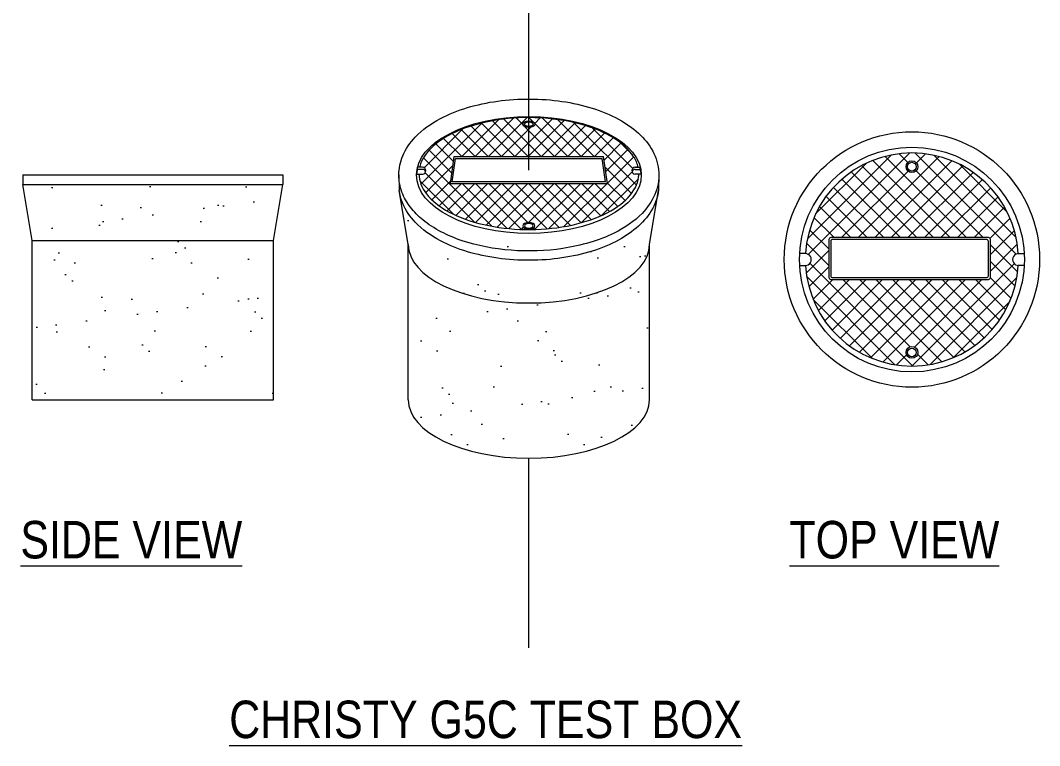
# Model space of a CAD drawing. Header units: inches. Extents: x 0 to 4744, y 0 to 4696.
# Drawn here: x 3459.5 to 3513.9, y 2478.5 to 2517.2 of the extents above; entities that cross this region are included whole.
import ezdxf

# ---------------------------------------------------------------- set-up
doc = ezdxf.new("R2010")
doc.units = ezdxf.units.IN
doc.header["$LTSCALE"] = 0.2
doc.header["$MEASUREMENT"] = 0
doc.linetypes.add('CENTER2', pattern=[1.125, 0.75, -0.125, 0.125, -0.125])
for name, color, linetype, lineweight in [('G-ANNO', 122, 'Continuous', 20), ('G-DIMS-JOG', 6, 'Continuous', 20), ('O-CONC', 253, 'Continuous', 15), ('O-MISC', 7, 'Continuous', 15)]:
    doc.layers.add(name, color=color, linetype=linetype, lineweight=lineweight)
doc.styles.get("Standard").update_dxf_attribs({"font": 'ARIALN.TTF'})

msp = doc.modelspace()

# ---------------------------------------------------------------- hatches: boundary and pattern name
at = {"layer": 'O-CONC'}
h = msp.add_hatch(dxfattribs=at)
h.set_pattern_fill('AR-SAND', color=256, scale=2)
h.set_pattern_definition([(37.5, (1423.4533, 2165.3375), (-0.1259867, 3.8536475), [0, -3.04, 0, -3.4, 0, -3.25]), (7.5, (1423.4533, 2165.3375), (3.539553, 5.644292), [0, -1.64, 0, -2.74, 0, -1.05]), (327.5, (1420.9933, 2165.3375), (6.2282837, 0.011318), [0, -1, 0, -3.6, 0, -4.7]), (317.5, (1420.993, 2165.3375), (6.012253, 1.755351), [0, -0.5, 0, -2.36, 0, -2.7])])
h.paths.add_polyline_path([(3473.48294, 2508.45012), (3459.60722, 2508.45012), (3460.10722, 2504.17892), (3472.98294, 2504.17892)])
h.paths.add_polyline_path([(3472.98294, 2504.17892), (3460.10722, 2504.17892), (3460.10722, 2496.95012), (3472.98294, 2496.95012)])
h = msp.add_hatch(dxfattribs=at)
h.set_pattern_fill('AR-SAND', color=256, scale=2)
h.set_pattern_definition([(37.5, (1377.9727, 2110.42), (-0.1259867, 3.8536475), [0, -3.04, 0, -3.4, 0, -3.25]), (7.5, (1377.9727, 2110.42), (3.539553, 5.644292), [0, -1.64, 0, -2.74, 0, -1.05]), (327.5, (1375.5127, 2110.42), (6.2282837, 0.011318), [0, -1, 0, -3.6, 0, -4.7]), (317.5, (1375.5127, 2110.42), (6.012253, 1.755351), [0, -0.5, 0, -2.36, 0, -2.7])])
edge = h.paths.add_edge_path()
edge.add_ellipse((3486.60854, 2505.23771), major_axis=(-6.43786, 0), ratio=0.48431801, start_angle=0, end_angle=180, ccw=False)
edge.add_line((3480.17068, 2504.87307), (3480.17068, 2496.95012))
edge.add_ellipse((3486.60854, 2496.95012), major_axis=(-6.43786, 0), ratio=0.48431801, start_angle=0, end_angle=180)
edge.add_line((3493.0464, 2496.95012), (3493.0464, 2505.23771))
edge = h.paths.add_edge_path()
edge.add_ellipse((3486.60854, 2505.23771), major_axis=(-6.43786, 0), ratio=0.48431801, start_angle=0, end_angle=180)
edge.add_line((3493.0464, 2505.23771), (3493.49139, 2507.92548))
edge.add_spline(control_points=[(3493.49139, 2507.92548), (3493.43656, 2507.66337), (3493.34215, 2507.40952), (3493.02567, 2506.8185), (3492.766, 2506.50092), (3492.15003, 2505.93757), (3491.79291, 2505.6907), (3490.5371, 2505.00685), (3489.49135, 2504.68669), (3487.25451, 2504.35887), (3486.06602, 2504.35404), (3483.82114, 2504.66315), (3482.76747, 2504.97445), (3481.37532, 2505.70887), (3480.91758, 2506.03675), (3480.26331, 2506.72536), (3480.03073, 2507.06356), (3479.81128, 2507.59326), (3479.76065, 2507.7562), (3479.72586, 2507.92245)], knot_values=[3.24940125, 3.24940125, 3.24940125, 3.24940125, 3.41299825, 3.41299825, 3.6583017, 3.6583017, 3.90360515, 3.90360515, 4.43750791, 4.43750791, 4.97141067, 4.97141067, 5.50531342, 5.50531342, 5.82455232, 5.82455232, 6.0711337, 6.0711337, 6.17478649, 6.17478649, 6.17478649, 6.17478649], degree=3, periodic=0)
edge.add_line((3479.76597, 2507.68039), (3480.17068, 2505.23771))
at = {"layer": 'O-MISC'}
h = msp.add_hatch(dxfattribs=at)
h.set_pattern_fill('ANSI37', color=256, scale=4)
h.set_pattern_definition([(45, (1377.9727, 2110.42006), (-0.35355339, 0.35355339), []), (135, (1377.9727, 2110.42006), (-0.35355339, -0.35355339), [])])
h.paths.add_polyline_path([(3490.7994, 2508.48423), (3482.41777, 2508.48423), (3482.62185, 2509.93863), (3490.59532, 2509.93863)], flags=16)
h.paths.add_polyline_path([(3490.6994, 2508.58423), (3482.51777, 2508.58423), (3482.69379, 2509.83863), (3490.52338, 2509.83863)], flags=0)
edge = h.paths.add_edge_path(flags=16)
edge.add_ellipse((3486.60858, 2506.23667), major_axis=(0.32415, 0), ratio=0.51966198, start_angle=0, end_angle=360, ccw=False)
edge = h.paths.add_edge_path(flags=0)
edge.add_ellipse((3486.60858, 2506.23667), major_axis=(0.22871, 0), ratio=0.51966198, start_angle=0, end_angle=360, ccw=False)
edge = h.paths.add_edge_path(flags=16)
edge.add_ellipse((3486.60858, 2511.66362), major_axis=(0.32415, 0), ratio=0.51966198, start_angle=0, end_angle=360)
edge = h.paths.add_edge_path()
edge.add_line((3492.43994, 2509.36206), (3492.43239, 2509.39393))
edge.add_line((3492.43239, 2509.39393), (3492.42325, 2509.42894))
edge.add_line((3492.42325, 2509.42894), (3492.41327, 2509.46391))
edge.add_line((3492.41327, 2509.46391), (3492.40247, 2509.49885))
edge.add_line((3492.40247, 2509.49885), (3492.39082, 2509.53375))
edge.add_line((3492.39082, 2509.53375), (3492.37834, 2509.5686))
edge.add_line((3492.37834, 2509.5686), (3492.36503, 2509.60342))
edge.add_line((3492.36503, 2509.60342), (3492.35087, 2509.63819))
edge.add_line((3492.35087, 2509.63819), (3492.33588, 2509.67291))
edge.add_line((3492.33588, 2509.67291), (3492.32006, 2509.70758))
edge.add_line((3492.32006, 2509.70758), (3492.30339, 2509.74219))
edge.add_line((3492.30339, 2509.74219), (3492.28588, 2509.77674))
edge.add_line((3492.28588, 2509.77674), (3492.26754, 2509.81124))
edge.add_line((3492.26754, 2509.81124), (3492.24836, 2509.84566))
edge.add_line((3492.24836, 2509.84566), (3492.22833, 2509.88003))
edge.add_line((3492.22833, 2509.88003), (3492.20747, 2509.91432))
edge.add_line((3492.20747, 2509.91432), (3492.18576, 2509.94853))
edge.add_line((3492.18576, 2509.94853), (3492.1632, 2509.98265))
edge.add_line((3492.1632, 2509.98265), (3492.1398, 2510.01667))
edge.add_line((3492.1398, 2510.01667), (3492.11555, 2510.05059))
edge.add_line((3492.11555, 2510.05059), (3492.09047, 2510.08439))
edge.add_line((3492.09047, 2510.08439), (3492.06455, 2510.11807))
edge.add_line((3492.06455, 2510.11807), (3492.0378, 2510.15163))
edge.add_line((3492.0378, 2510.15163), (3492.01023, 2510.18506))
edge.add_line((3492.01023, 2510.18506), (3491.98184, 2510.21836))
edge.add_line((3491.98184, 2510.21836), (3491.95264, 2510.25151))
edge.add_line((3491.95264, 2510.25151), (3491.92263, 2510.28451))
edge.add_line((3491.92263, 2510.28451), (3491.8918, 2510.31736))
edge.add_line((3491.8918, 2510.31736), (3491.86018, 2510.35005))
edge.add_line((3491.86018, 2510.35005), (3491.82776, 2510.38257))
edge.add_line((3491.82776, 2510.38257), (3491.79455, 2510.41492))
edge.add_line((3491.79455, 2510.41492), (3491.76055, 2510.44709))
edge.add_line((3491.76055, 2510.44709), (3491.72577, 2510.47908))
edge.add_line((3491.72577, 2510.47908), (3491.69021, 2510.51087))
edge.add_line((3491.69021, 2510.51087), (3491.65387, 2510.54247))
edge.add_line((3491.65387, 2510.54247), (3491.61676, 2510.57386))
edge.add_line((3491.61676, 2510.57386), (3491.57889, 2510.60505))
edge.add_line((3491.57889, 2510.60505), (3491.54026, 2510.63602))
edge.add_line((3491.54026, 2510.63602), (3491.50087, 2510.66677))
edge.add_line((3491.50087, 2510.66677), (3491.46072, 2510.6973))
edge.add_line((3491.46072, 2510.6973), (3491.41983, 2510.72759))
edge.add_line((3491.41983, 2510.72759), (3491.3782, 2510.75764))
edge.add_line((3491.3782, 2510.75764), (3491.33583, 2510.78744))
edge.add_line((3491.33583, 2510.78744), (3491.29272, 2510.817))
edge.add_line((3491.29272, 2510.817), (3491.24889, 2510.8463))
edge.add_line((3491.24889, 2510.8463), (3491.20433, 2510.87533))
edge.add_line((3491.20433, 2510.87533), (3491.15905, 2510.9041))
edge.add_line((3491.15905, 2510.9041), (3491.11305, 2510.93259))
edge.add_line((3491.11305, 2510.93259), (3491.06635, 2510.96079))
edge.add_line((3491.06635, 2510.96079), (3491.01895, 2510.98871))
edge.add_line((3491.01895, 2510.98871), (3490.97086, 2511.01634))
edge.add_line((3490.97086, 2511.01634), (3490.9221, 2511.04367))
edge.add_line((3490.9221, 2511.04367), (3490.87267, 2511.0707))
edge.add_line((3490.87267, 2511.0707), (3490.82257, 2511.09743))
edge.add_line((3490.82257, 2511.09743), (3490.77183, 2511.12385))
edge.add_line((3490.77183, 2511.12385), (3490.72044, 2511.14996))
edge.add_line((3490.72044, 2511.14996), (3490.66842, 2511.17576))
edge.add_line((3490.66842, 2511.17576), (3490.61577, 2511.20123))
edge.add_line((3490.61577, 2511.20123), (3490.56251, 2511.22638))
edge.add_line((3490.56251, 2511.22638), (3490.50864, 2511.2512))
edge.add_line((3490.50864, 2511.2512), (3490.45417, 2511.27568))
edge.add_line((3490.45417, 2511.27568), (3490.3991, 2511.29984))
edge.add_line((3490.3991, 2511.29984), (3490.34346, 2511.32365))
edge.add_line((3490.34346, 2511.32365), (3490.28724, 2511.34711))
edge.add_line((3490.28724, 2511.34711), (3490.23045, 2511.37023))
edge.add_line((3490.23045, 2511.37023), (3490.17312, 2511.393))
edge.add_line((3490.17312, 2511.393), (3490.11523, 2511.4154))
edge.add_line((3490.11523, 2511.4154), (3490.0568, 2511.43745))
edge.add_line((3490.0568, 2511.43745), (3489.99785, 2511.45913))
edge.add_line((3489.99785, 2511.45913), (3489.93837, 2511.48045))
edge.add_line((3489.93837, 2511.48045), (3489.87838, 2511.50139))
edge.add_line((3489.87838, 2511.50139), (3489.81789, 2511.52195))
edge.add_line((3489.81789, 2511.52195), (3489.7569, 2511.54213))
edge.add_line((3489.7569, 2511.54213), (3489.69543, 2511.56193))
edge.add_line((3489.69543, 2511.56193), (3489.63347, 2511.58134))
edge.add_line((3489.63347, 2511.58134), (3489.57105, 2511.60035))
edge.add_line((3489.57105, 2511.60035), (3489.50817, 2511.61897))
edge.add_line((3489.50817, 2511.61897), (3489.44484, 2511.63718))
edge.add_line((3489.44484, 2511.63718), (3489.38106, 2511.65499))
edge.add_line((3489.38106, 2511.65499), (3489.31685, 2511.67239))
edge.add_line((3489.31685, 2511.67239), (3489.25222, 2511.68938))
edge.add_line((3489.25222, 2511.68938), (3489.18718, 2511.70595))
edge.add_line((3489.18718, 2511.70595), (3489.12175, 2511.72211))
edge.add_line((3489.12175, 2511.72211), (3489.05592, 2511.73786))
edge.add_line((3489.05592, 2511.73786), (3488.98971, 2511.75318))
edge.add_line((3488.98971, 2511.75318), (3488.92314, 2511.76808))
edge.add_line((3488.92314, 2511.76808), (3488.85622, 2511.78256))
edge.add_line((3488.85622, 2511.78256), (3488.78894, 2511.79662))
edge.add_line((3488.78894, 2511.79662), (3488.72133, 2511.81025))
edge.add_line((3488.72133, 2511.81025), (3488.6534, 2511.82345))
edge.add_line((3488.6534, 2511.82345), (3488.58515, 2511.83622))
edge.add_line((3488.58515, 2511.83622), (3488.51661, 2511.84856))
edge.add_line((3488.51661, 2511.84856), (3488.44776, 2511.86047))
edge.add_line((3488.44776, 2511.86047), (3488.37864, 2511.87194))
edge.add_line((3488.37864, 2511.87194), (3488.30925, 2511.88298))
edge.add_line((3488.30925, 2511.88298), (3488.23959, 2511.89357))
edge.add_line((3488.23959, 2511.89357), (3488.16969, 2511.90373))
edge.add_line((3488.16969, 2511.90373), (3488.09955, 2511.91345))
edge.add_line((3488.09955, 2511.91345), (3488.02917, 2511.92272))
edge.add_line((3488.02917, 2511.92272), (3487.95859, 2511.93155))
edge.add_line((3487.95859, 2511.93155), (3487.88779, 2511.93992))
edge.add_line((3487.88779, 2511.93992), (3487.8168, 2511.94785))
edge.add_line((3487.8168, 2511.94785), (3487.74562, 2511.95533))
edge.add_line((3487.74562, 2511.95533), (3487.67427, 2511.96236))
edge.add_line((3487.67427, 2511.96236), (3487.60275, 2511.96893))
edge.add_line((3487.60275, 2511.96893), (3487.53108, 2511.97505))
edge.add_line((3487.53108, 2511.97505), (3487.45927, 2511.98071))
edge.add_line((3487.45927, 2511.98071), (3487.38733, 2511.9859))
edge.add_line((3487.38733, 2511.9859), (3487.31526, 2511.99064))
edge.add_line((3487.31526, 2511.99064), (3487.24309, 2511.99491))
edge.add_line((3487.24309, 2511.99491), (3487.17081, 2511.99872))
edge.add_line((3487.17081, 2511.99872), (3487.09845, 2512.00206))
edge.add_line((3487.09845, 2512.00206), (3487.02601, 2512.00494))
edge.add_line((3487.02601, 2512.00494), (3486.95351, 2512.00735))
edge.add_line((3486.95351, 2512.00735), (3486.88096, 2512.0093))
edge.add_line((3486.88096, 2512.0093), (3486.80836, 2512.01079))
edge.add_line((3486.80836, 2512.01079), (3486.73573, 2512.01181))
edge.add_line((3486.73573, 2512.01181), (3486.66309, 2512.01237))
edge.add_line((3486.66309, 2512.01237), (3486.59044, 2512.01247))
edge.add_line((3486.59044, 2512.01247), (3486.51779, 2512.0121))
edge.add_line((3486.51779, 2512.0121), (3486.44515, 2512.01128))
edge.add_line((3486.44515, 2512.01128), (3486.37254, 2512.01))
edge.add_line((3486.37254, 2512.01), (3486.29996, 2512.00825))
edge.add_line((3486.29996, 2512.00825), (3486.22743, 2512.00605))
edge.add_line((3486.22743, 2512.00605), (3486.15496, 2512.00339))
edge.add_line((3486.15496, 2512.00339), (3486.08256, 2512.00027))
edge.add_line((3486.08256, 2512.00027), (3486.01024, 2511.99669))
edge.add_line((3486.01024, 2511.99669), (3485.93801, 2511.99265))
edge.add_line((3485.93801, 2511.99265), (3485.86589, 2511.98816))
edge.add_line((3485.86589, 2511.98816), (3485.79387, 2511.98322))
edge.add_line((3485.79387, 2511.98322), (3485.72199, 2511.97782))
edge.add_line((3485.72199, 2511.97782), (3485.65023, 2511.97196))
edge.add_line((3485.65023, 2511.97196), (3485.57863, 2511.96565))
edge.add_line((3485.57863, 2511.96565), (3485.50718, 2511.95889))
edge.add_line((3485.50718, 2511.95889), (3485.4359, 2511.95167))
edge.add_line((3485.4359, 2511.95167), (3485.36481, 2511.944))
edge.add_line((3485.36481, 2511.944), (3485.2939, 2511.93588))
edge.add_line((3485.2939, 2511.93588), (3485.22319, 2511.92731))
edge.add_line((3485.22319, 2511.92731), (3485.1527, 2511.91828))
edge.add_line((3485.1527, 2511.91828), (3485.08244, 2511.90881))
edge.add_line((3485.08244, 2511.90881), (3485.01241, 2511.89889))
edge.add_line((3485.01241, 2511.89889), (3484.94262, 2511.88852))
edge.add_line((3484.94262, 2511.88852), (3484.8731, 2511.8777))
edge.add_line((3484.8731, 2511.8777), (3484.80385, 2511.86643))
edge.add_line((3484.80385, 2511.86643), (3484.73488, 2511.85472))
edge.add_line((3484.73488, 2511.85472), (3484.66619, 2511.84258))
edge.add_line((3484.66619, 2511.84258), (3484.59781, 2511.82999))
edge.add_line((3484.59781, 2511.82999), (3484.52974, 2511.81697))
edge.add_line((3484.52974, 2511.81697), (3484.46199, 2511.80352))
edge.add_line((3484.46199, 2511.80352), (3484.39457, 2511.78965))
edge.add_line((3484.39457, 2511.78965), (3484.3275, 2511.77534))
edge.add_line((3484.3275, 2511.77534), (3484.26077, 2511.76062))
edge.add_line((3484.26077, 2511.76062), (3484.1944, 2511.74547))
edge.add_line((3484.1944, 2511.74547), (3484.1284, 2511.72991))
edge.add_line((3484.1284, 2511.72991), (3484.06279, 2511.71394))
edge.add_line((3484.06279, 2511.71394), (3483.99756, 2511.69755))
edge.add_line((3483.99756, 2511.69755), (3483.93273, 2511.68076))
edge.add_line((3483.93273, 2511.68076), (3483.86831, 2511.66356))
edge.add_line((3483.86831, 2511.66356), (3483.80432, 2511.64596))
edge.add_line((3483.80432, 2511.64596), (3483.74075, 2511.62796))
edge.add_line((3483.74075, 2511.62796), (3483.67762, 2511.60956))
edge.add_line((3483.67762, 2511.60956), (3483.61495, 2511.59077))
edge.add_line((3483.61495, 2511.59077), (3483.55273, 2511.57159))
edge.add_line((3483.55273, 2511.57159), (3483.49098, 2511.55202))
edge.add_line((3483.49098, 2511.55202), (3483.42971, 2511.53206))
edge.add_line((3483.42971, 2511.53206), (3483.36893, 2511.51172))
edge.add_line((3483.36893, 2511.51172), (3483.30866, 2511.49101))
edge.add_line((3483.30866, 2511.49101), (3483.24889, 2511.46991))
edge.add_line((3483.24889, 2511.46991), (3483.18964, 2511.44845))
edge.add_line((3483.18964, 2511.44845), (3483.13092, 2511.42661))
edge.add_line((3483.13092, 2511.42661), (3483.07273, 2511.4044))
edge.add_line((3483.07273, 2511.4044), (3483.0151, 2511.38183))
edge.add_line((3483.0151, 2511.38183), (3482.95803, 2511.3589))
edge.add_line((3482.95803, 2511.3589), (3482.90153, 2511.33561))
edge.add_line((3482.90153, 2511.33561), (3482.84561, 2511.31196))
edge.add_line((3482.84561, 2511.31196), (3482.79027, 2511.28796))
edge.add_line((3482.79027, 2511.28796), (3482.73553, 2511.26362))
edge.add_line((3482.73553, 2511.26362), (3482.6814, 2511.23894))
edge.add_line((3482.6814, 2511.23894), (3482.62787, 2511.21393))
edge.add_line((3482.62787, 2511.21393), (3482.57496, 2511.18859))
edge.add_line((3482.57496, 2511.18859), (3482.52268, 2511.16292))
edge.add_line((3482.52268, 2511.16292), (3482.47102, 2511.13693))
edge.add_line((3482.47102, 2511.13693), (3482.42001, 2511.11064))
edge.add_line((3482.42001, 2511.11064), (3482.36964, 2511.08403))
edge.add_line((3482.36964, 2511.08403), (3482.31992, 2511.05712))
edge.add_line((3482.31992, 2511.05712), (3482.27086, 2511.02991))
edge.add_line((3482.27086, 2511.02991), (3482.22246, 2511.00241))
edge.add_line((3482.22246, 2511.00241), (3482.17474, 2510.97462))
edge.add_line((3482.17474, 2510.97462), (3482.1277, 2510.94655))
edge.add_line((3482.1277, 2510.94655), (3482.08135, 2510.9182))
edge.add_line((3482.08135, 2510.9182), (3482.0357, 2510.88958))
edge.add_line((3482.0357, 2510.88958), (3481.99074, 2510.86069))
edge.add_line((3481.99074, 2510.86069), (3481.9465, 2510.83154))
edge.add_line((3481.9465, 2510.83154), (3481.90297, 2510.80213))
edge.add_line((3481.90297, 2510.80213), (3481.86016, 2510.77247))
edge.add_line((3481.86016, 2510.77247), (3481.81808, 2510.74257))
edge.add_line((3481.81808, 2510.74257), (3481.77674, 2510.71242))
edge.add_line((3481.77674, 2510.71242), (3481.73615, 2510.68204))
edge.add_line((3481.73615, 2510.68204), (3481.69631, 2510.65143))
edge.add_line((3481.69631, 2510.65143), (3481.65722, 2510.62059))
edge.add_line((3481.65722, 2510.62059), (3481.6189, 2510.58953))
edge.add_line((3481.6189, 2510.58953), (3481.58136, 2510.55825))
edge.add_line((3481.58136, 2510.55825), (3481.54459, 2510.52676))
edge.add_line((3481.54459, 2510.52676), (3481.50861, 2510.49507))
edge.add_line((3481.50861, 2510.49507), (3481.47343, 2510.46318))
edge.add_line((3481.47343, 2510.46318), (3481.43905, 2510.43111))
edge.add_line((3481.43905, 2510.43111), (3481.40548, 2510.39885))
edge.add_line((3481.40548, 2510.39885), (3481.37271, 2510.36642))
edge.add_line((3481.37271, 2510.36642), (3481.34076, 2510.33383))
edge.add_line((3481.34076, 2510.33383), (3481.30961, 2510.30107))
edge.add_line((3481.30961, 2510.30107), (3481.27928, 2510.26816))
edge.add_line((3481.27928, 2510.26816), (3481.24977, 2510.2351))
edge.add_line((3481.24977, 2510.2351), (3481.22106, 2510.20189))
edge.add_line((3481.22106, 2510.20189), (3481.19318, 2510.16855))
edge.add_line((3481.19318, 2510.16855), (3481.16611, 2510.13507))
edge.add_line((3481.16611, 2510.13507), (3481.13986, 2510.10146))
edge.add_line((3481.13986, 2510.10146), (3481.11444, 2510.06773))
edge.add_line((3481.11444, 2510.06773), (3481.08983, 2510.03388))
edge.add_line((3481.08983, 2510.03388), (3481.06606, 2509.99992))
edge.add_line((3481.06606, 2509.99992), (3481.0431, 2509.96586))
edge.add_line((3481.0431, 2509.96586), (3481.02097, 2509.9317))
edge.add_line((3481.02097, 2509.9317), (3480.99967, 2509.89744))
edge.add_line((3480.99967, 2509.89744), (3480.9792, 2509.86309))
edge.add_line((3480.9792, 2509.86309), (3480.95957, 2509.82866))
edge.add_line((3480.95957, 2509.82866), (3480.94076, 2509.79415))
edge.add_line((3480.94076, 2509.79415), (3480.92279, 2509.75957))
edge.add_line((3480.92279, 2509.75957), (3480.90565, 2509.72492))
edge.add_line((3480.90565, 2509.72492), (3480.88935, 2509.69021))
edge.add_line((3480.88935, 2509.69021), (3480.87389, 2509.65545))
edge.add_line((3480.87389, 2509.65545), (3480.85927, 2509.62063))
edge.add_line((3480.85927, 2509.62063), (3480.84548, 2509.58577))
edge.add_line((3480.84548, 2509.58577), (3480.83255, 2509.55087))
edge.add_line((3480.83255, 2509.55087), (3480.82045, 2509.51594))
edge.add_line((3480.82045, 2509.51594), (3480.8092, 2509.48098))
edge.add_line((3480.8092, 2509.48098), (3480.7988, 2509.446))
edge.add_line((3480.7988, 2509.446), (3480.78924, 2509.411))
edge.add_line((3480.78924, 2509.411), (3480.78053, 2509.37599))
edge.add_line((3480.78053, 2509.37599), (3480.77739, 2509.36206))
edge.add_line((3480.77739, 2509.36206), (3480.93192, 2509.36206))
edge.add_arc((3480.93192, 2509.18089), 0.18117, -90, 90, ccw=False)
edge.add_line((3480.93192, 2508.99972), (3480.73969, 2508.99972))
edge.add_line((3480.73969, 2508.99972), (3480.74075, 2508.95502))
edge.add_line((3480.74075, 2508.95502), (3480.74572, 2508.88488))
edge.add_line((3480.74572, 2508.88488), (3480.754, 2508.81474))
edge.add_line((3480.754, 2508.81474), (3480.76559, 2508.74464))
edge.add_line((3480.76559, 2508.74464), (3480.7805, 2508.6746))
edge.add_line((3480.7805, 2508.6746), (3480.79873, 2508.60466))
edge.add_line((3480.79873, 2508.60466), (3480.82029, 2508.53485))
edge.add_line((3480.82029, 2508.53485), (3480.84516, 2508.4652))
edge.add_line((3480.84516, 2508.4652), (3480.87336, 2508.39573))
edge.add_line((3480.87336, 2508.39573), (3480.90489, 2508.32649))
edge.add_line((3480.90489, 2508.32649), (3480.93975, 2508.25751))
edge.add_line((3480.93975, 2508.25751), (3480.97793, 2508.18881))
edge.add_line((3480.97793, 2508.18881), (3481.01945, 2508.12042))
edge.add_line((3481.01945, 2508.12042), (3481.06431, 2508.05238))
edge.add_line((3481.06431, 2508.05238), (3481.1125, 2507.98472))
edge.add_line((3481.1125, 2507.98472), (3481.16403, 2507.91747))
edge.add_line((3481.16403, 2507.91747), (3481.2189, 2507.85073))
edge.add_line((3481.2189, 2507.85073), (3481.27707, 2507.78454))
edge.add_line((3481.27707, 2507.78454), (3481.3385, 2507.71896))
edge.add_line((3481.3385, 2507.71896), (3481.40313, 2507.65403))
edge.add_line((3481.40313, 2507.65403), (3481.47094, 2507.5898))
edge.add_line((3481.47094, 2507.5898), (3481.54187, 2507.52632))
edge.add_line((3481.54187, 2507.52632), (3481.61588, 2507.46364))
edge.add_line((3481.61588, 2507.46364), (3481.69293, 2507.40179))
edge.add_line((3481.69293, 2507.40179), (3481.77298, 2507.34083))
edge.add_line((3481.77298, 2507.34083), (3481.85597, 2507.2808))
edge.add_line((3481.85597, 2507.2808), (3481.94187, 2507.22175))
edge.add_line((3481.94187, 2507.22175), (3482.03064, 2507.16372))
edge.add_line((3482.03064, 2507.16372), (3482.12223, 2507.10677))
edge.add_line((3482.12223, 2507.10677), (3482.21659, 2507.05094))
edge.add_line((3482.21659, 2507.05094), (3482.31369, 2506.99626))
edge.add_line((3482.31369, 2506.99626), (3482.41347, 2506.9428))
edge.add_line((3482.41347, 2506.9428), (3482.51586, 2506.89059))
edge.add_line((3482.51586, 2506.89059), (3482.62079, 2506.83967))
edge.add_line((3482.62079, 2506.83967), (3482.72817, 2506.79005))
edge.add_line((3482.72817, 2506.79005), (3482.83794, 2506.74177))
edge.add_line((3482.83794, 2506.74177), (3482.95003, 2506.69486))
edge.add_line((3482.95003, 2506.69486), (3483.06436, 2506.64935))
edge.add_line((3483.06436, 2506.64935), (3483.18086, 2506.60526))
edge.add_line((3483.18086, 2506.60526), (3483.29945, 2506.56263))
edge.add_line((3483.29945, 2506.56263), (3483.42007, 2506.52149))
edge.add_line((3483.42007, 2506.52149), (3483.54264, 2506.48186))
edge.add_line((3483.54264, 2506.48186), (3483.66708, 2506.44378))
edge.add_line((3483.66708, 2506.44378), (3483.79333, 2506.40726))
edge.add_line((3483.79333, 2506.40726), (3483.92131, 2506.37235))
edge.add_line((3483.92131, 2506.37235), (3484.05095, 2506.33907))
edge.add_line((3484.05095, 2506.33907), (3484.18217, 2506.30746))
edge.add_line((3484.18217, 2506.30746), (3484.31491, 2506.27753))
edge.add_line((3484.31491, 2506.27753), (3484.44905, 2506.2493))
edge.add_line((3484.44905, 2506.2493), (3484.58453, 2506.22279))
edge.add_line((3484.58453, 2506.22279), (3484.72125, 2506.198))
edge.add_line((3484.72125, 2506.198), (3484.85912, 2506.17495))
edge.add_line((3484.85912, 2506.17495), (3484.99806, 2506.15365))
edge.add_line((3484.99806, 2506.15365), (3485.13799, 2506.1341))
edge.add_line((3485.13799, 2506.1341), (3485.27881, 2506.11633))
edge.add_line((3485.27881, 2506.11633), (3485.42045, 2506.10033))
edge.add_line((3485.42045, 2506.10033), (3485.56281, 2506.08613))
edge.add_line((3485.56281, 2506.08613), (3485.7058, 2506.07372))
edge.add_line((3485.7058, 2506.07372), (3485.84935, 2506.06313))
edge.add_line((3485.84935, 2506.06313), (3485.99336, 2506.05437))
edge.add_line((3485.99336, 2506.05437), (3486.13775, 2506.04743))
edge.add_line((3486.13775, 2506.04743), (3486.28244, 2506.04234))
edge.add_line((3486.28244, 2506.04234), (3486.42733, 2506.03911))
edge.add_line((3486.42733, 2506.03911), (3486.57232, 2506.03774))
edge.add_line((3486.57232, 2506.03774), (3486.71734, 2506.03823))
edge.add_line((3486.71734, 2506.03823), (3486.86229, 2506.04057))
edge.add_line((3486.86229, 2506.04057), (3487.00708, 2506.04475))
edge.add_line((3487.00708, 2506.04475), (3487.15163, 2506.05076))
edge.add_line((3487.15163, 2506.05076), (3487.29585, 2506.0586))
edge.add_line((3487.29585, 2506.0586), (3487.43965, 2506.06826))
edge.add_line((3487.43965, 2506.06826), (3487.58294, 2506.07973))
edge.add_line((3487.58294, 2506.07973), (3487.72564, 2506.09301))
edge.add_line((3487.72564, 2506.09301), (3487.86766, 2506.10808))
edge.add_line((3487.86766, 2506.10808), (3488.00891, 2506.12494))
edge.add_line((3488.00891, 2506.12494), (3488.1493, 2506.14358))
edge.add_line((3488.1493, 2506.14358), (3488.28875, 2506.16399))
edge.add_line((3488.28875, 2506.16399), (3488.42717, 2506.18616))
edge.add_line((3488.42717, 2506.18616), (3488.56447, 2506.2101))
edge.add_line((3488.56447, 2506.2101), (3488.70056, 2506.23578))
edge.add_line((3488.70056, 2506.23578), (3488.83535, 2506.2632))
edge.add_line((3488.83535, 2506.2632), (3488.96877, 2506.29233))
edge.add_line((3488.96877, 2506.29233), (3489.10073, 2506.32314))
edge.add_line((3489.10073, 2506.32314), (3489.23116, 2506.3556))
edge.add_line((3489.23116, 2506.3556), (3489.35998, 2506.3897))
edge.add_line((3489.35998, 2506.3897), (3489.48712, 2506.4254))
edge.add_line((3489.48712, 2506.4254), (3489.6125, 2506.46268))
edge.add_line((3489.6125, 2506.46268), (3489.73605, 2506.50151))
edge.add_line((3489.73605, 2506.50151), (3489.85768, 2506.54187))
edge.add_line((3489.85768, 2506.54187), (3489.97733, 2506.58373))
edge.add_line((3489.97733, 2506.58373), (3490.09491, 2506.62706))
edge.add_line((3490.09491, 2506.62706), (3490.21035, 2506.67184))
edge.add_line((3490.21035, 2506.67184), (3490.32358, 2506.71805))
edge.add_line((3490.32358, 2506.71805), (3490.43451, 2506.76565))
edge.add_line((3490.43451, 2506.76565), (3490.54308, 2506.81462))
edge.add_line((3490.54308, 2506.81462), (3490.64919, 2506.86493))
edge.add_line((3490.64919, 2506.86493), (3490.75279, 2506.91655))
edge.add_line((3490.75279, 2506.91655), (3490.85381, 2506.96943))
edge.add_line((3490.85381, 2506.96943), (3490.9522, 2507.02353))
edge.add_line((3490.9522, 2507.02353), (3491.04793, 2507.0788))
edge.add_line((3491.04793, 2507.0788), (3491.14093, 2507.1352))
edge.add_line((3491.14093, 2507.1352), (3491.23115, 2507.19268))
edge.add_line((3491.23115, 2507.19268), (3491.31855, 2507.25121))
edge.add_line((3491.31855, 2507.25121), (3491.40307, 2507.31073))
edge.add_line((3491.40307, 2507.31073), (3491.48466, 2507.37121))
edge.add_line((3491.48466, 2507.37121), (3491.56328, 2507.43259))
edge.add_line((3491.56328, 2507.43259), (3491.63887, 2507.49485))
edge.add_line((3491.63887, 2507.49485), (3491.71138, 2507.55792))
edge.add_line((3491.71138, 2507.55792), (3491.78076, 2507.62177))
edge.add_line((3491.78076, 2507.62177), (3491.84697, 2507.68635))
edge.add_line((3491.84697, 2507.68635), (3491.90994, 2507.75163))
edge.add_line((3491.90994, 2507.75163), (3491.96964, 2507.81752))
edge.add_line((3491.96964, 2507.81752), (3492.02604, 2507.88396))
edge.add_line((3492.02604, 2507.88396), (3492.07915, 2507.95091))
edge.add_line((3492.07915, 2507.95091), (3492.12895, 2508.01833))
edge.add_line((3492.12895, 2508.01833), (3492.17544, 2508.08618))
edge.add_line((3492.17544, 2508.08618), (3492.21863, 2508.15442))
edge.add_line((3492.21863, 2508.15442), (3492.2585, 2508.22302))
edge.add_line((3492.2585, 2508.22302), (3492.29506, 2508.29193))
edge.add_line((3492.29506, 2508.29193), (3492.3283, 2508.36112))
edge.add_line((3492.3283, 2508.36112), (3492.35822, 2508.43055))
edge.add_line((3492.35822, 2508.43055), (3492.38481, 2508.50017))
edge.add_line((3492.38481, 2508.50017), (3492.40808, 2508.56996))
edge.add_line((3492.40808, 2508.56996), (3492.42801, 2508.63987))
edge.add_line((3492.42801, 2508.63987), (3492.4446, 2508.70986))
edge.add_line((3492.4446, 2508.70986), (3492.45786, 2508.7799))
edge.add_line((3492.45786, 2508.7799), (3492.46777, 2508.84995))
edge.add_line((3492.46777, 2508.84995), (3492.47437, 2508.92004))
edge.add_line((3492.47437, 2508.92004), (3492.47768, 2508.99018))
edge.add_line((3492.47768, 2508.99018), (3492.47769, 2508.99972))
edge.add_line((3492.47769, 2508.99972), (3492.28525, 2508.99972))
edge.add_arc((3492.28525, 2509.18089), 0.18117, 90, 270, ccw=False)
edge.add_line((3492.28525, 2509.36206), (3492.43994, 2509.36206))
h = msp.add_hatch(dxfattribs=at)
h.set_pattern_fill('ANSI37', color=256, scale=5)
h.set_pattern_definition([(45, (3327.64634, 2453.69983), (-0.4419417, 0.4419417), []), (135, (3327.64634, 2453.69983), (-0.4419417, -0.4419417), [])])
h.paths.add_polyline_path([(3512.72582, 2504.124, -0.97270276), (3512.72582, 2504.75301, 0.94613058), (3501.37249, 2504.75301, -0.97270276), (3501.37249, 2504.124, 0.94613058)])
h.paths.add_polyline_path([(3502.63517, 2503.35633), (3502.63517, 2505.62492), (3511.21681, 2505.62492), (3511.21681, 2503.35633)], flags=16)
h.paths.add_polyline_path([(3502.73517, 2503.45633), (3502.73517, 2505.52492), (3511.11681, 2505.52492), (3511.11681, 2503.45633)], flags=0)
h.paths.add_polyline_path([(3507.36378, 2499.48328, -1), (3506.73453, 2499.48328, -1)], flags=16)
h.paths.add_polyline_path([(3507.28109, 2499.48328, -1), (3506.81722, 2499.48328, -1)], flags=0)
h.paths.add_polyline_path([(3506.73453, 2509.39372, -1), (3507.36378, 2509.39372, -1)], flags=16)
h.paths.add_polyline_path([(3506.81722, 2509.39372, -1), (3507.28109, 2509.39372, -1)], flags=0)

# ---------------------------------------------------------------- linework, layer by layer
at = {"layer": 'G-DIMS-JOG', "linetype": 'CENTER2', "lineweight": 9, "ltscale": 100}
msp.add_line((3486.60854, 2509.21143), (3486.60948, 2558.52723), dxfattribs=at)
at = {"layer": 'G-DIMS-JOG', "linetype": 'CENTER2', "ltscale": 100}
msp.add_line((3486.60854, 2483.70716), (3486.60854, 2493.83214), dxfattribs=at)
at = {"layer": 'O-CONC'}
for p, q in [((3459.60722, 2508.95012), (3459.60722, 2508.45012)), ((3459.60722, 2508.95012), (3473.48294, 2508.95012)), ((3473.48294, 2508.95012), (3473.48294, 2508.45012)), ((3479.67068, 2508.95012), (3479.68922, 2508.144)), ((3493.5464, 2508.95012), (3493.52757, 2508.144)), ((3460.10722, 2505.45837), (3459.60722, 2508.45012)), ((3459.60722, 2508.45012), (3473.48294, 2508.45012)), ((3472.98294, 2505.45837), (3473.48294, 2508.45012)), ((3480.17068, 2505.23771), (3479.68942, 2508.14239)), ((3493.0464, 2505.23771), (3493.52757, 2508.144)), ((3460.10722, 2496.95012), (3460.10722, 2505.45837)), ((3460.10722, 2505.45837), (3472.98294, 2505.45837)), ((3472.98294, 2496.95012), (3472.98294, 2505.45837)), ((3480.17068, 2496.95012), (3480.17068, 2505.23771)), ((3493.0464, 2496.95012), (3493.0464, 2505.23771)), ((3460.10722, 2496.95012), (3472.98294, 2496.95012))]:
    msp.add_line(p, q, dxfattribs=at)
for centre in [(3486.60854, 2505.23771), (3486.60854, 2496.95012)]:
    msp.add_ellipse(centre, major_axis=(-6.43786, 0), ratio=0.48431801, start_param=0, end_param=3.14159265, dxfattribs=at)
for points, knots in [([(3479.67067, 2508.95015), (3479.67067, 2508.63986), (3479.72843, 2508.33042), (3479.94238, 2507.74948), (3480.09734, 2507.47791), (3480.47759, 2506.98056), (3480.70283, 2506.75407), (3481.52819, 2506.08088), (3482.24264, 2505.71537), (3483.84908, 2505.1743), (3484.74208, 2505.00092), (3486.57853, 2504.86), (3487.52086, 2504.8929), (3489.41549, 2505.17798), (3490.35506, 2505.45341), (3491.73467, 2506.1339), (3492.24321, 2506.48251), (3492.93421, 2507.19915), (3493.16881, 2507.53347), (3493.48529, 2508.2717), (3493.56347, 2508.6766), (3493.52308, 2509.48057), (3493.40564, 2509.87423), (3493.02593, 2510.58334), (3492.76625, 2510.90092), (3492.15028, 2511.46428), (3491.79317, 2511.71115), (3490.53736, 2512.395), (3489.4916, 2512.71515), (3487.25476, 2513.04297), (3486.06627, 2513.04781), (3483.8214, 2512.7387), (3482.76772, 2512.42739), (3481.37558, 2511.69297), (3480.91784, 2511.3651), (3480.26356, 2510.67649), (3480.03098, 2510.33829), (3479.74361, 2509.64464), (3479.67067, 2509.29811), (3479.67067, 2508.95015)], [0, 0, 0, 0, 0.18909073, 0.18909073, 0.37818146, 0.37818146, 0.5672722, 0.5672722, 0.99572869, 0.99572869, 1.42418518, 1.42418518, 1.85264167, 1.85264167, 2.33011741, 2.33011741, 2.67708789, 2.67708789, 2.92239134, 2.92239134, 3.16769479, 3.16769479, 3.41299825, 3.41299825, 3.6583017, 3.6583017, 3.90360515, 3.90360515, 4.43750791, 4.43750791, 4.97141067, 4.97141067, 5.50531342, 5.50531342, 5.82455232, 5.82455232, 6.0711337, 6.0711337, 6.28318531, 6.28318531, 6.28318531, 6.28318531]), ([(3493.52757, 2508.144), (3493.48617, 2507.80469), (3493.37706, 2507.47472), (3493.02567, 2506.8185), (3492.766, 2506.50092), (3492.15003, 2505.93757), (3491.79291, 2505.6907), (3490.5371, 2505.00685), (3489.49135, 2504.68669), (3487.25451, 2504.35887), (3486.06602, 2504.35404), (3483.82114, 2504.66315), (3482.76747, 2504.97445), (3481.37532, 2505.70887), (3480.91758, 2506.03675), (3480.26331, 2506.72536), (3480.03073, 2507.06356), (3479.78265, 2507.66236), (3479.7188, 2507.90104), (3479.68922, 2508.144)], [3.204291, 3.204291, 3.204291, 3.204291, 3.41299825, 3.41299825, 3.6583017, 3.6583017, 3.90360515, 3.90360515, 4.43750791, 4.43750791, 4.97141067, 4.97141067, 5.50531342, 5.50531342, 5.82455232, 5.82455232, 6.0711337, 6.0711337, 6.22047719, 6.22047719, 6.22047719, 6.22047719])]:
    msp.add_open_spline(points, degree=3, knots=knots, dxfattribs=at)
at = {"layer": 'O-MISC'}
for p, q in [((3482.41777, 2508.48423), (3482.62185, 2509.93863)), ((3482.51777, 2508.58423), (3482.69379, 2509.83863)), ((3490.6994, 2508.58423), (3490.52338, 2509.83863)), ((3490.7994, 2508.48423), (3490.59532, 2509.93863)), ((3480.66117, 2509.24824), (3480.66117, 2509.36206)), ((3492.556, 2509.24824), (3492.556, 2509.36206))]:
    msp.add_line(p, q, dxfattribs=at)
for points in [[(3482.62185, 2509.93863), (3490.59532, 2509.93863)], [(3482.69379, 2509.83863), (3490.52338, 2509.83863)], [(3480.93192, 2509.36206), (3480.66117, 2509.36206)], [(3480.93192, 2509.24824), (3480.66117, 2509.24824)], [(3492.28525, 2509.36206), (3492.556, 2509.36206)], [(3492.28525, 2509.24824), (3492.556, 2509.24824)], [(3480.60934, 2508.99972), (3480.93192, 2508.99972)], [(3490.6994, 2508.58423), (3482.51777, 2508.58423)], [(3492.60783, 2508.99972), (3492.28525, 2508.99972)], [(3490.7994, 2508.48423), (3482.41777, 2508.48423)], [(3501.37249, 2504.75301), (3501.0574, 2504.75301)], [(3512.72582, 2504.75301), (3513.04091, 2504.75301)], [(3501.0574, 2504.124), (3501.37249, 2504.124)], [(3513.04091, 2504.124), (3512.72582, 2504.124)]]:
    msp.add_lwpolyline(points, dxfattribs=at)
for points in [[(3502.73517, 2505.62492), (3511.11681, 2505.62492, -0.41421356), (3511.21681, 2505.52492), (3511.21681, 2503.45633, -0.41421356), (3511.11681, 2503.35633), (3502.73517, 2503.35633, -0.41421356), (3502.63517, 2503.45633), (3502.63517, 2505.52492, -0.41421356)], [(3502.83517, 2505.52492), (3511.01681, 2505.52492, -0.41421356), (3511.11681, 2505.42492), (3511.11681, 2503.55633, -0.41421356), (3511.01681, 2503.45633), (3502.83517, 2503.45633, -0.41421356), (3502.73517, 2503.55633), (3502.73517, 2505.42492, -0.41421356)]]:
    msp.add_lwpolyline(points, format="xyb", close=True, dxfattribs=at)
for centre, radius in [((3507.04916, 2504.4385), 6.81501), ((3507.04916, 2504.4385), 6), ((3507.04916, 2509.39372), 0.31462), ((3507.04916, 2509.39372), 0.23193), ((3507.04916, 2499.48039), 0.31462), ((3507.04916, 2499.48039), 0.23193)]:
    msp.add_circle(centre, radius, dxfattribs=at)
for centre, radius, start, end in [((3507.04916, 2504.4385), 5.68538, 3.171115, 176.828885), ((3480.93192, 2509.18089), 0.18117, 270, 90), ((3480.93192, 2509.06707), 0.18117, 18.307767, 90), ((3492.28525, 2509.18089), 0.18117, 90, 270), ((3492.28525, 2509.06707), 0.18117, 90, 161.692233), ((3501.36378, 2504.4385), 0.31462, 268.414442, 91.585558), ((3512.73453, 2504.4385), 0.31462, 88.414442, 271.585558), ((3507.04916, 2504.4385), 5.68538, 183.171115, 356.828885)]:
    msp.add_arc(centre, radius, start, end, dxfattribs=at)
for centre, major_axis in [((3486.60858, 2508.95015), (-6, 0)), ((3486.60858, 2511.66362), (0.32415, 0)), ((3486.60858, 2511.66362), (0.22871, 0))]:
    msp.add_ellipse(centre, major_axis=major_axis, ratio=0.51966198, dxfattribs=at)
for start_param, end_param in [(6.15068941, 6.2307587), (3.19401926, 3.27408855)]:
    msp.add_ellipse((3486.60858, 2508.83633), major_axis=(-6, 0), ratio=0.51966198, start_param=start_param, end_param=end_param, dxfattribs=at)
at = {"layer": 'O-MISC', "extrusion": (0, 0, -1)}
for major_axis in [(0.32415, 0), (0.22871, 0)]:
    msp.add_ellipse((3486.60858, 2506.23667), major_axis=major_axis, ratio=0.51966198, dxfattribs=at)
at = {"layer": 'O-MISC'}
for points, knots in [([(3492.43998, 2509.36206), (3492.39672, 2509.55242), (3492.31657, 2509.74164), (3491.97315, 2510.28551), (3491.60706, 2510.62865), (3490.64097, 2511.22306), (3490.04208, 2511.47391), (3488.70221, 2511.84097), (3487.96178, 2511.95718), (3486.44989, 2512.03669), (3485.67897, 2511.99998), (3484.22135, 2511.77934), (3483.53518, 2511.59543), (3482.35047, 2511.10995), (3481.85263, 2510.80839), (3481.11907, 2510.1407), (3480.88437, 2509.77639), (3480.78487, 2509.39421), (3480.78095, 2509.37814), (3480.77729, 2509.36206)], [3.25905105, 3.25905105, 3.25905105, 3.25905105, 3.45865055, 3.45865055, 3.84294506, 3.84294506, 4.22723956, 4.22723956, 4.61153407, 4.61153407, 4.99582858, 4.99582858, 5.38012308, 5.38012308, 5.76441759, 5.76441759, 6.14871209, 6.14871209, 6.16557664, 6.16557664, 6.16557664, 6.16557664]), ([(3480.73931, 2508.99972), (3480.74545, 2508.64085), (3480.88169, 2508.2801), (3481.42303, 2507.58447), (3481.83504, 2507.25325), (3482.87899, 2506.6922), (3483.50999, 2506.46255), (3484.89563, 2506.14279), (3485.64973, 2506.05269), (3487.16865, 2506.02614), (3487.93294, 2506.0897), (3489.35788, 2506.36057), (3490.01802, 2506.56786), (3491.13496, 2507.09252), (3491.59097, 2507.40982), (3492.23273, 2508.09752), (3492.41805, 2508.46544), (3492.47282, 2508.88813), (3492.47692, 2508.94392), (3492.47788, 2508.99972)], [6.29205015, 6.29205015, 6.29205015, 6.29205015, 6.66747981, 6.66747981, 7.05177432, 7.05177432, 7.43606882, 7.43606882, 7.82036333, 7.82036333, 8.20465784, 8.20465784, 8.58895234, 8.58895234, 8.97324685, 8.97324685, 9.35754135, 9.35754135, 9.41587821, 9.41587821, 9.41587821, 9.41587821])]:
    msp.add_open_spline(points, degree=3, knots=knots, dxfattribs=at)

# ---------------------------------------------------------------- texts
at = {"layer": 'G-ANNO', "char_height": 2, "attachment_point": 1}
for s, width, insert in [('{\\LSIDE VIEW}', 86.2919999, (3459.47251, 2490.48648)), ('{\\LTOP VIEW}', 86.2919999, (3500.51184, 2490.48648)), ('{\\LCHRISTY G5C TEST BOX}', 79.3255633, (3470.61817, 2480.89506))]:
    msp.add_mtext_dynamic_manual_height_columns(s, width=width, gutter_width=10, heights=[0], dxfattribs=dict(at, insert=insert))

doc.saveas('drawing.dxf')
